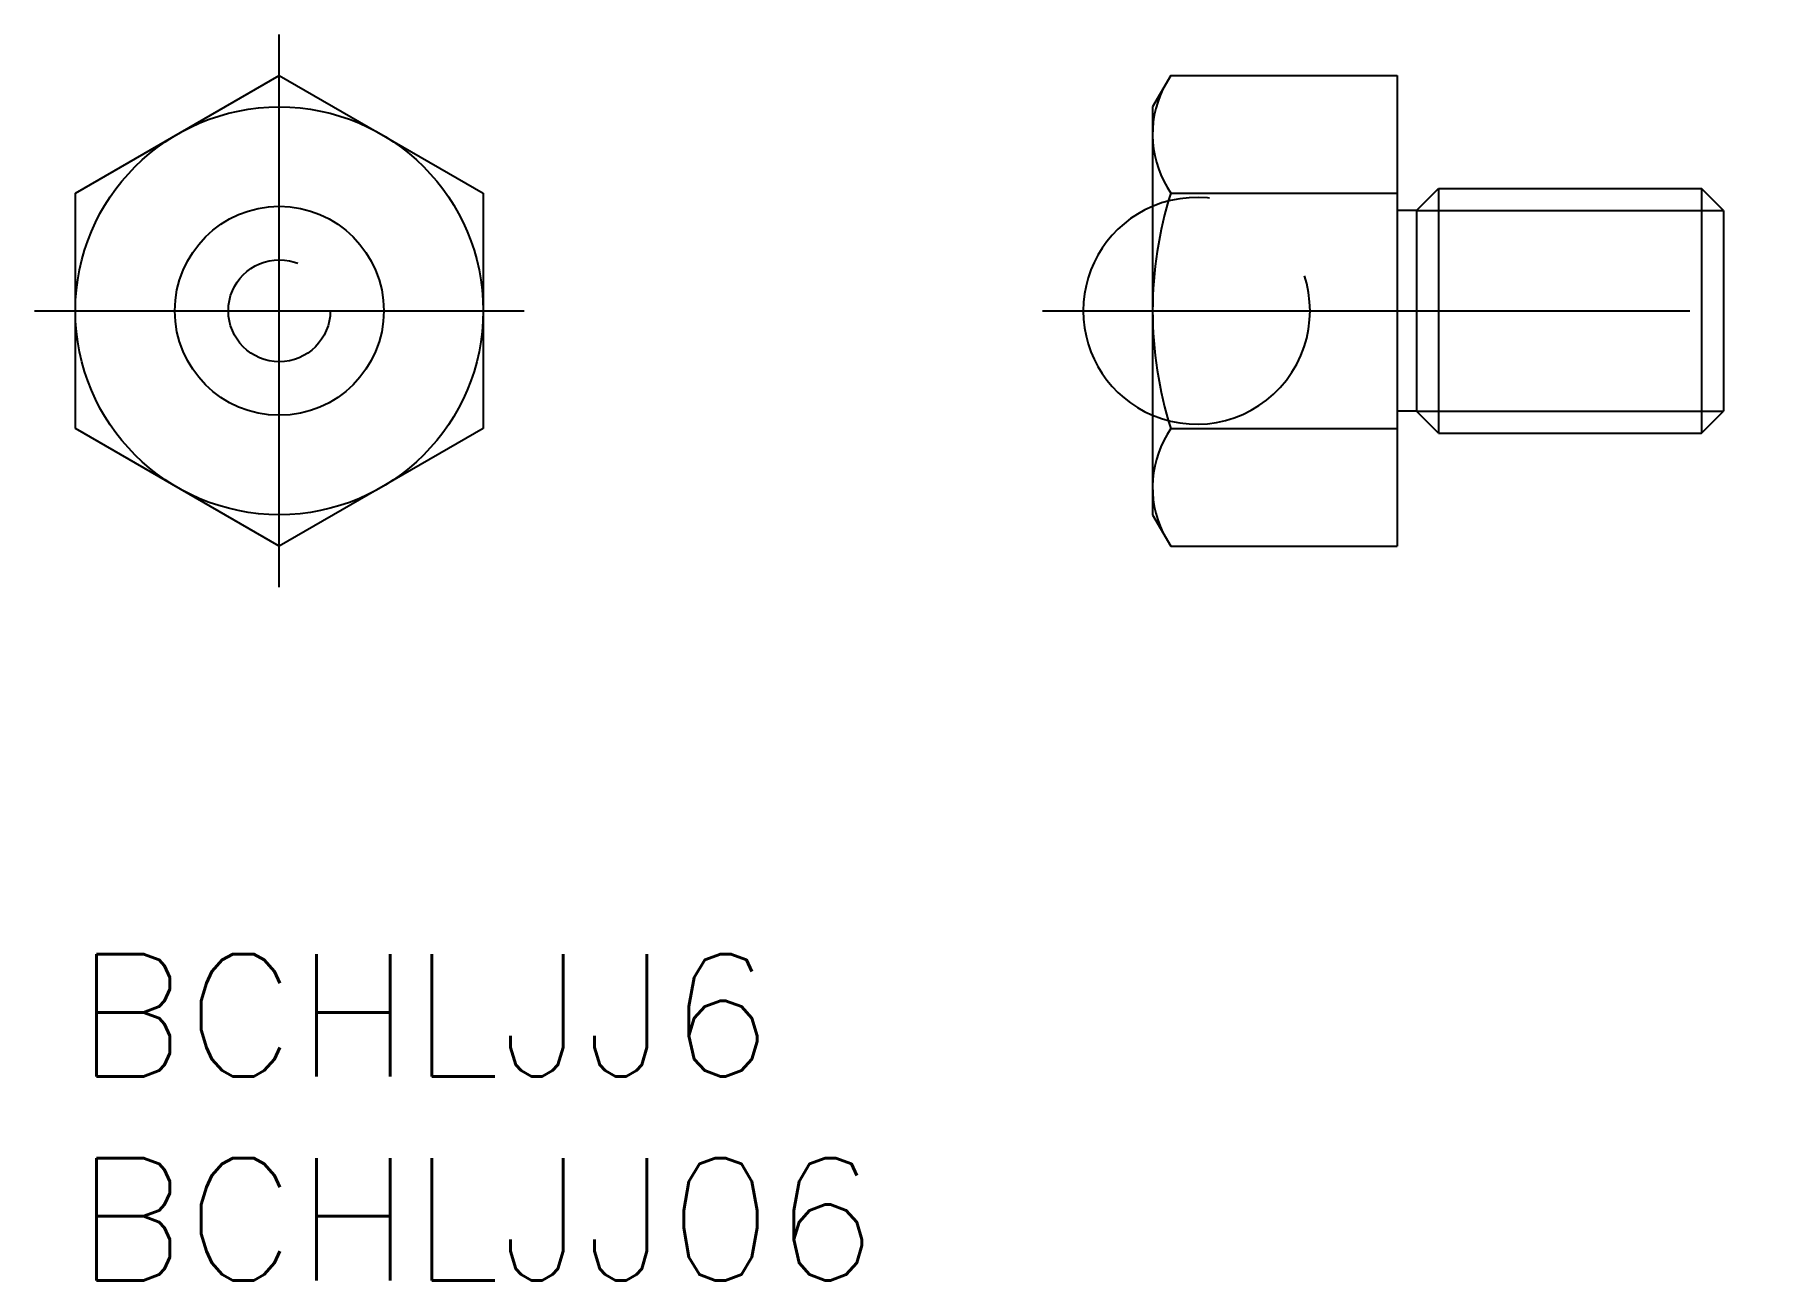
# Model space of a CAD drawing. Extents: x -1 to 41.4, y -8 to 22.5.
import ezdxf

# ---------------------------------------------------------------- set-up
doc = ezdxf.new("R2010")
doc.units = 0
doc.header["$LTSCALE"] = 0.5
doc.linetypes.add('CENTER', pattern=[50.8, 31.75, -6.35, 6.35, -6.35])
doc.linetypes.add('DASHED', pattern=[19.05, 12.7, -6.35])
for name, color, linetype in [('MSM_CENTER', 1, 'CENTER'), ('MSM_CONTINUOUS', 7, 'CONTINUOUS'), ('MSM_DASHED', 4, 'DASHED'), ('MSM_NARROW', 5, 'CONTINUOUS'), ('MSM_PART_NUMBER', 7, 'CONTINUOUS')]:
    doc.layers.add(name, color=color, linetype=linetype)
doc.styles.get("Standard").update_dxf_attribs({"font": 'txt.shx', "height": 1.5, "bigfont": 'bigfont.shx'})

# ---------------------------------------------------------------- blocks, each defined once
blk = doc.blocks.new('*U11')
at = {"layer": 'MSM_PART_NUMBER'}
blk.add_text('BCHLJJ6', height=3, dxfattribs=at).set_placement((0, -3))
blk = doc.blocks.new('*U12')
at = {"layer": 'MSM_PART_NUMBER'}
blk.add_text('BCHLJJ06', height=3, dxfattribs=at).set_placement((0, -8))

msp = doc.modelspace()

# ---------------------------------------------------------------- linework, layer by layer
at = {"layer": 'MSM_CENTER'}
for p, q in [((5, 9), (5, 22.547)), ((-1, 15.774), (11, 15.774)), ((23.71, 15.774), (41.41, 15.774))]:
    msp.add_line(p, q, dxfattribs=at)
at = {"layer": 'MSM_CONTINUOUS'}
for p, q in [((0, 18.66), (5, 21.547)), ((5, 21.547), (10, 18.66)), ((26.857, 21.547), (26.41, 20.774)), ((26.857, 21.547), (32.41, 21.547)), ((32.41, 21.547), (32.41, 10)), ((26.41, 20.774), (26.41, 10.774)), ((32.882, 18.232), (33.424, 18.774)), ((33.424, 18.774), (39.869, 18.774)), ((33.424, 18.774), (33.424, 12.774)), ((40.41, 18.232), (39.869, 18.774)), ((39.869, 18.774), (39.869, 12.774)), ((0, 12.887), (0, 18.66)), ((10, 18.66), (10, 12.887)), ((26.857, 18.66), (32.41, 18.66)), ((32.882, 18.232), (32.41, 18.232)), ((32.882, 18.232), (32.882, 13.315)), ((40.41, 18.232), (40.41, 13.315)), ((32.882, 13.315), (32.41, 13.315)), ((33.424, 12.774), (32.882, 13.315)), ((39.869, 12.774), (40.41, 13.315)), ((5, 10), (0, 12.887)), ((10, 12.887), (5, 10)), ((26.857, 12.887), (32.41, 12.887)), ((33.424, 12.774), (39.869, 12.774)), ((26.41, 10.774), (26.857, 10)), ((26.857, 10), (32.41, 10))]:
    msp.add_line(p, q, dxfattribs=at)
for radius in [5, 2.562]:
    msp.add_circle((5, 15.774), radius, dxfattribs=at)
for centre, radius, start, end in [((28.966, 20.104), 2.556, 154.3842, 214.3842), ((27.49, 15.774), 2.78, 112.8605, 247.1395), ((35.964, 15.774), 9.553, 162.412, 197.588), ((28.966, 11.443), 2.556, 145.6158, 205.6158)]:
    msp.add_arc(centre, radius, start, end, dxfattribs=at)
at = {"layer": 'MSM_DASHED'}
msp.add_circle((5, 15.774), 1.25, dxfattribs=at)
msp.add_arc((27.49, 15.774), 2.78, 247.1395, 112.8605, dxfattribs=at)
at = {"layer": 'MSM_NARROW'}
for p, q in [((32.882, 18.232), (40.41, 18.232)), ((32.882, 13.315), (40.41, 13.315))]:
    msp.add_line(p, q, dxfattribs=at)

# ---------------------------------------------------------------- block references
at = {"layer": 'MSM_CONTINUOUS'}
for name in ['*U11', '*U12']:
    msp.add_blockref(name, (0, 0), dxfattribs=at)

doc.saveas('drawing.dxf')
